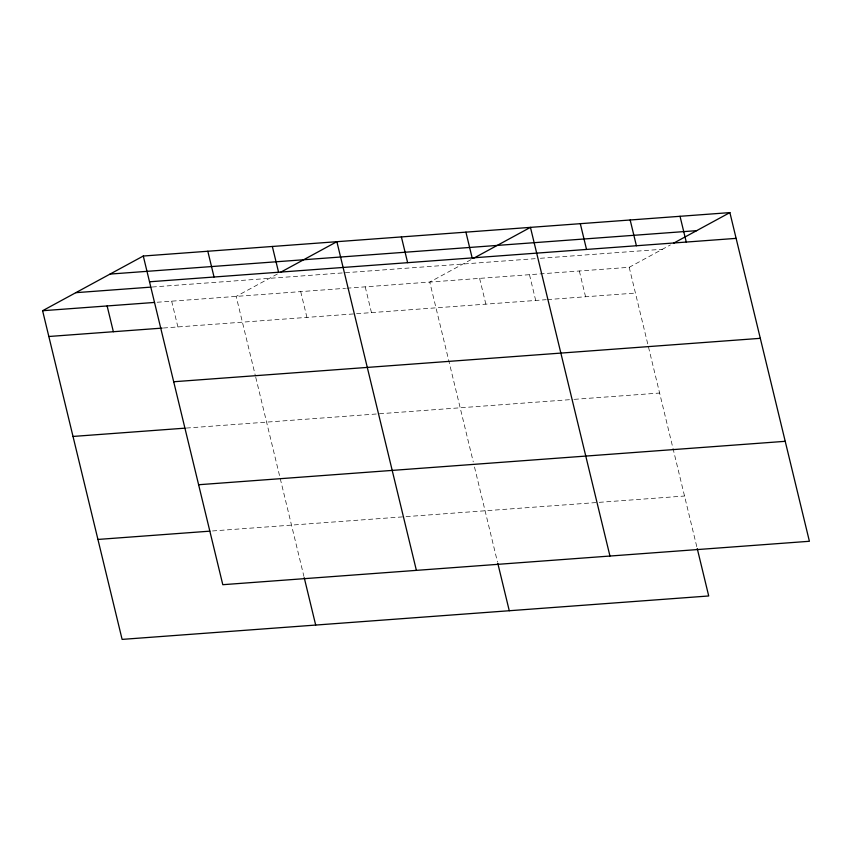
<?xml version="1.0" encoding="UTF-8"?>
<svg xmlns="http://www.w3.org/2000/svg" width="852" height="852" viewBox="0 0 852 852"><rect width="100%" height="100%" fill="white"/><g stroke="black" fill="none" stroke-linecap="round" stroke-linejoin="round"><path stroke-width="0.64" stroke-dasharray="4.26 3.19" d="M277.39 274.003L236.174 296.4L255.43 375.988M470.975 259.679L429.759 282.076L473.254 461.859M346.796 288.21L629.202 267.304L670.418 244.918M152.21 287.017L535.152 258.678M540.402 258.284L662.43 249.253M157.162 302.247L345.475 288.306M163.403 328.009L546.207 299.68M547.516 299.584L635.432 293.077M186.268 428.066L573.013 399.439M574.323 399.343L659.618 393.038M212.499 530.956L404.753 516.727M406.074 516.631L684.529 496.024M629.202 267.304L696.925 547.282M579.339 271L585.569 296.762M529.475 274.695L535.706 300.458M479.612 278.38L485.853 304.143M474.5 467.013L497.483 562.043M365.231 286.847L371.461 312.609M300.703 291.629L306.933 317.391M255.738 377.276L303.908 576.367M171.657 301.171L177.887 326.944"/><path stroke-width="1.28" d="M697.245 548.56L708.715 595.974L122.113 639.394L42.6 310.724L143.285 256.026L729.887 212.606L809.4 541.276L222.798 584.696L143.285 256.026M280.819 272.15L336.87 241.691L416.383 570.361M473.254 258.444L530.445 227.367L609.957 556.037M673.836 243.054L729.887 212.606M110.057 274.078L696.659 230.658M149.526 281.788L736.117 238.368M75.828 292.673L150.889 287.124M42.6 310.724L154.531 302.439M48.83 336.497L162.082 328.116M173.701 381.749L760.303 338.329M73.016 436.448L184.948 428.162M198.623 484.735L785.214 441.315M97.927 539.444L209.858 531.158M680.024 216.291L686.265 242.064M630.161 219.986L636.401 245.749M580.308 223.671L586.538 249.444M465.916 232.138L472.146 257.911M497.792 563.321L509.272 610.735M401.388 236.92L407.629 262.682M272.342 246.473L278.572 272.235M304.217 577.656L315.687 625.07M207.813 251.244L214.044 277.017M107.128 305.953L113.359 331.716"/></g></svg>
